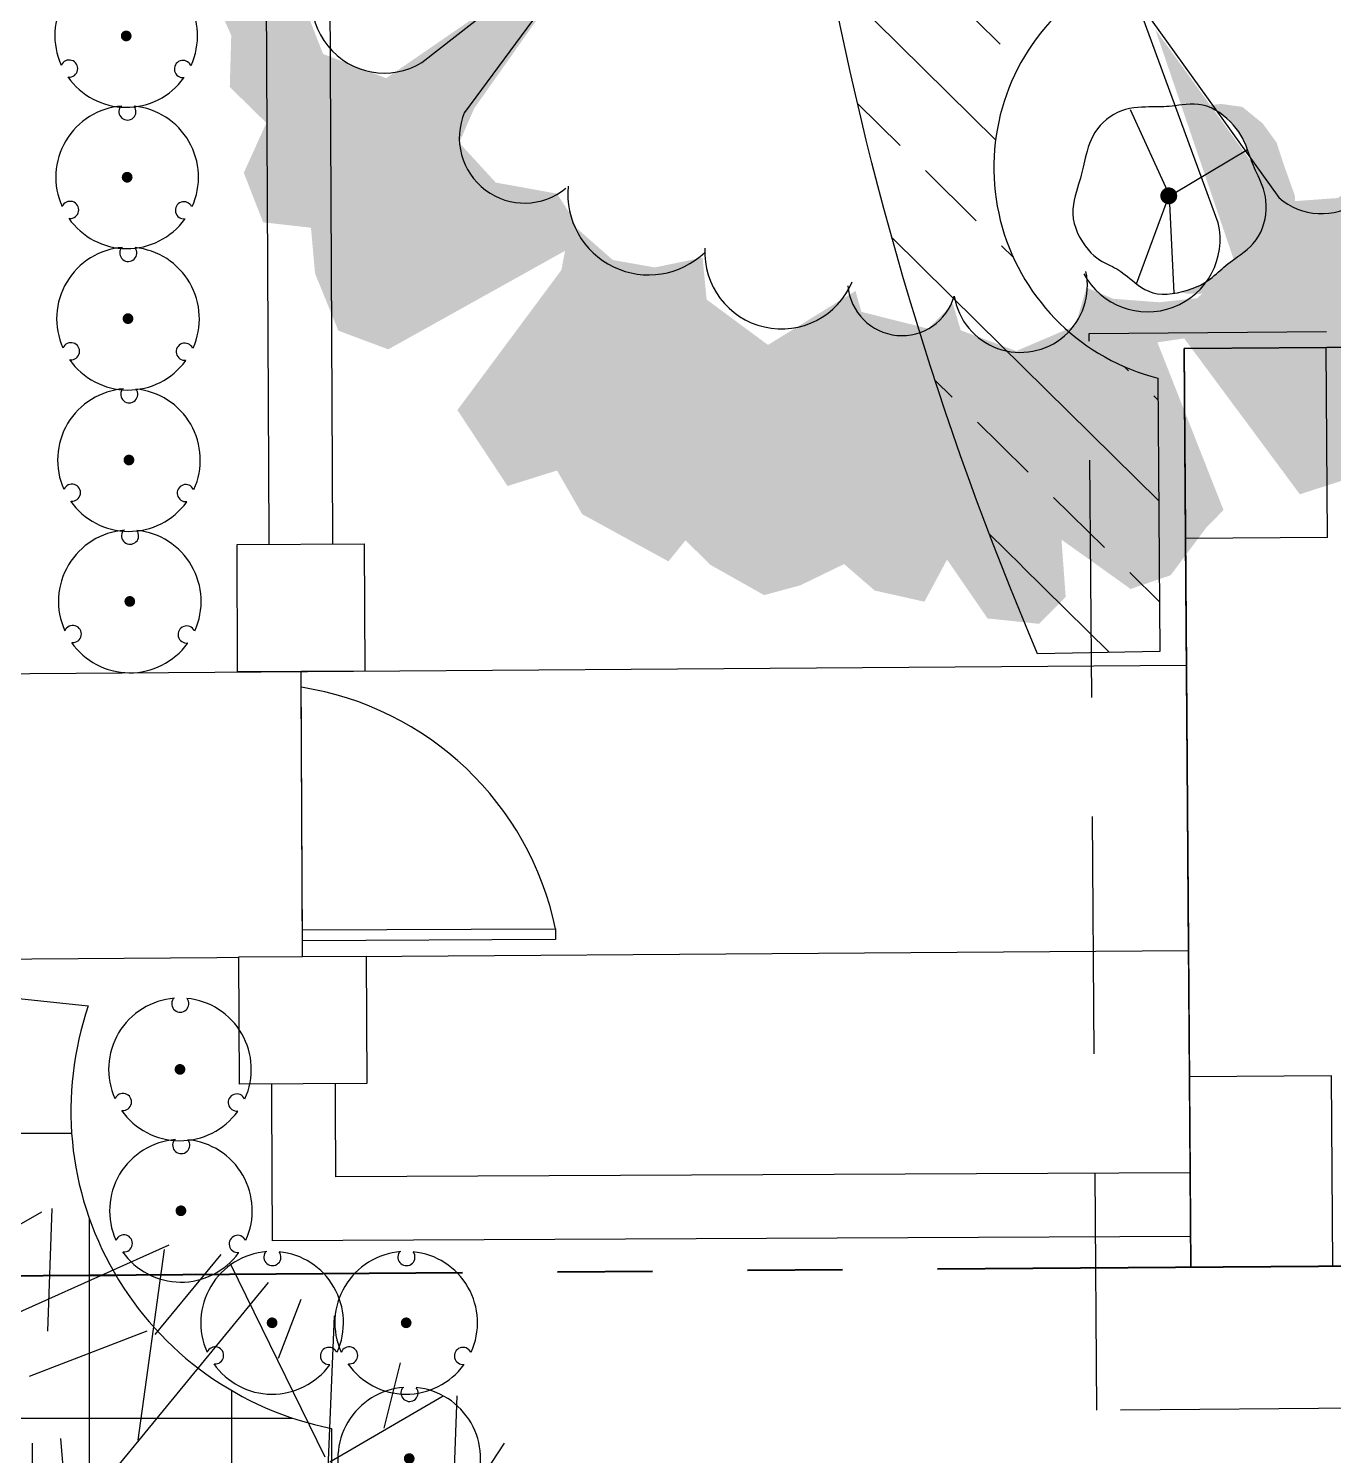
# Model space of a CAD drawing. Header units: feet. Extents: x 919634 to 928945, y 707022 to 708026.
# Drawn here: x 920116.25 to 920129.98, y 707423.86 to 707438.87 of the extents above; entities that cross this region are included whole.
import ezdxf

# ---------------------------------------------------------------- set-up
doc = ezdxf.new("R2010")
doc.units = ezdxf.units.FT
doc.header["$LTSCALE"] = 20
doc.header["$MEASUREMENT"] = 0
doc.linetypes.add('Site Plan$0$HIDDEN2', pattern=[0.1875, 0.125, -0.0625])
doc.linetypes.add('Site Plan$0$PHANTOM2', pattern=[1.25, 0.625, -0.125, 0.125, -0.125, 0.125, -0.125])
for name, color, linetype in [('-u-site-xref', 7, 'Continuous'), ('LK-SHRB-035M', 4, 'Continuous'), ('LK-SHRB-TRNK', 3, 'Continuous'), ('LK-TREE-013M', 6, 'Continuous'), ('LK-TREE-025M', 2, 'Continuous'), ('LP-PATT-SHAR', 4, 'Continuous'), ('LP-SHAR-BRDR-CONT', 123, 'Continuous'), ('LP-SHRB', 7, 'Continuous'), ('LP-TREE', 15, 'Continuous'), ('Site Plan$0$-u-site-bldg-slab', 6, 'Continuous'), ('Site Plan$0$-u-site-bldg_interior', 252, 'Continuous'), ('Site Plan$0$-u-site-fence', 4, 'Site Plan$0$FENCELINE1'), ('Site Plan$0$-u-site-wall', 4, 'Continuous'), ('Site Plan$0$SP-BLDG-ROOF ABOVE', 4, 'Site Plan$0$HIDDEN2'), ('x-RL TH7-LP Block$0$LK-SHRB-013M', 253, 'Continuous'), ('x-RL TH7-LP Block$0$LK-SHRB-035M', 253, 'Continuous'), ('x-RL TH7-LP Block$0$LK-SHRB-TRNK', 253, 'Continuous'), ('x-RL TH7-LP Block$0$LK-TREE-050M', 253, 'Continuous'), ('x-RL TH7-LP Block$0$LP-PATT-SHAR', 253, 'Continuous'), ('x-RL TH7-LP Block$0$LP-SHAR-BRDR-CONT', 253, 'Continuous'), ('x-RL TH7-LP Block$0$LP-SHRB', 253, 'Continuous'), ('x-RL TH7-LP Block$0$LP-TREE', 253, 'Continuous')]:
    doc.layers.add(name, color=color, linetype=linetype)
for name, color, linetype, lineweight in [('Site Plan$0$SP-LOT LINES', 252, 'Site Plan$0$PHANTOM2', 40), ('Site Plan$0$SP-SIDEWALK', 2, 'Continuous', 25), ('SP-BUILDING-FOOTPRINT', 1, 'Continuous', 25)]:
    doc.layers.add(name, color=color, linetype=linetype, lineweight=lineweight)
doc.layers.add('x-RL TH7-LP Block$0$LK-SHRB-SHAD', color=253, linetype='Continuous', plot=False)
doc.layers.add('x-RL TH7-LP Block$0$LK-TREE-SHAD', color=253, linetype='Continuous', plot=False)
doc.layers.get('-u-site-xref').off()
doc.linetypes.add('Site Plan$0$FENCELINE1', pattern='A,0.25,-0.1,[133,ltypeshp.shx,S=0.1,R=0,X=-0.1,Y=0],-0.1,1', length=1.45)

# ---------------------------------------------------------------- blocks, each defined once
blk = doc.blocks.new('Site Plan$0$_Details_TH7_wall')
at = {"layer": 'Site Plan$0$-u-site-fence'}
for p, q in [((-9.605, -151.404), (-9.624, -148.404)), ((-9.606, -151.238), (-9.623, -148.571))]:
    blk.add_line(p, q, dxfattribs=at)
blk.add_lwpolyline([(-6.942, -151.106), (-6.942, -151.22), (-9.606, -151.238), (-9.606, -151.123)], close=True, dxfattribs=at)
blk.add_arc((-10.114, -151.775), 3.242, 11.919, 81.2848, dxfattribs=at)
at = {"layer": 'Site Plan$0$-u-site-wall'}
for p, q in [((-10.1, -128.41), (-9.959, -148.407)), ((-9.4, -132.706), (-9.289, -148.402)), ((-9.938, -151.406), (-9.917, -154.398)), ((-9.268, -151.402), (-9.252, -153.723)), ((-0.256, -153.66), (-9.252, -153.723)), ((-0.25, -154.33), (-9.917, -154.398))]:
    blk.add_line(p, q, dxfattribs=at)
for points in [[(-10.294, -148.409), (-10.303, -147.069), (-8.963, -147.06), (-8.954, -148.4)], [(-10.266, -152.749), (-10.275, -151.409), (-8.935, -151.4), (-8.926, -152.74)]]:
    blk.add_wipeout(points).dxf.layer = 'Site Plan$0$-u-site-wall'
for points in [[(-10.294, -148.409), (-10.303, -147.069), (-8.963, -147.06), (-8.954, -148.4)], [(-10.266, -152.749), (-10.275, -151.409), (-8.935, -151.4), (-8.926, -152.74)]]:
    blk.add_lwpolyline(points, close=True, dxfattribs=at)
blk = doc.blocks.new('Site Plan')
at = {"layer": 'Site Plan$0$-u-site-bldg-slab'}
for p, q in [((920129.905, 707435.515, 0), (920132.41, 707435.533)), ((920128.466, 707427.838), (920128.424, 707433.504))]:
    blk.add_line(p, q, dxfattribs=at)
at = {"layer": 'Site Plan$0$-u-site-bldg_interior'}
for p, q in [((920128.41, 707435.504), (920129.905, 707435.515, 0)), ((920128.424, 707433.504), (920128.41, 707435.504)), ((920129.919, 707433.515, 0), (920129.905, 707435.515, 0)), ((920129.919, 707433.515, 0), (920128.424, 707433.504)), ((920129.96, 707427.849, 0), (920128.466, 707427.838)), ((920128.48, 707425.838), (920128.466, 707427.838)), ((920129.975, 707425.849, 0), (920129.96, 707427.849, 0)), ((920128.48, 707425.838), (920136.042, 707425.893))]:
    blk.add_line(p, q, dxfattribs=at)
at = {"layer": 'Site Plan$0$SP-BLDG-ROOF ABOVE'}
blk.add_lwpolyline([(920141.48, 707425.933), (920141.491, 707424.433), (920127.491, 707424.331), (920127.409, 707435.664), (920132.408, 707435.7)], dxfattribs=at)
at = {"layer": 'Site Plan$0$SP-LOT LINES', "ltscale": 0.4}
blk.add_line((920115.814, 707425.745), (920209.811, 707426.432), dxfattribs=at)
at = {"layer": 'Site Plan$0$SP-SIDEWALK'}
blk.add_lwpolyline([(920115.768, 707432.077), (920105.882, 707433.121), (920105.575, 707430.137), (920115.79, 707429.077), (920128.456, 707429.17), (920128.434, 707432.17)], close=True, dxfattribs=at)
at = {"layer": 'Site Plan$0$-u-site-wall', "rotation": 359.8790130252749}
blk.add_blockref('Site Plan$0$_Details_TH7_wall', (920129.054, 707580.489, 0), dxfattribs=at)
blk = doc.blocks.new('x-RL TH7-LP Block$0$SHRUB-LRG-121')
at = {"layer": 'x-RL TH7-LP Block$0$LK-SHRB-SHAD'}
blk.add_hatch(color=256, dxfattribs=at).paths.add_polyline_path([(0.2065, 0.4993), (0.2952, 0.5079), (0.4119, 0.4906), (0.5243, 0.3977), (0.6, 0.2919), (0.6432, 0.1579), (0.6994, -0.002), (0.7038, -0.11), (0.6778, -0.2158), (0.6108, -0.2915), (0.4746, -0.393), (0.4098, -0.4578), (0.2909, -0.5162), (0.1676, -0.5464), (0.0876, -0.5421), (0.0639, -0.5313), (0.1525, -0.5075), (0.239, -0.4578), (0.3146, -0.3908), (0.4184, -0.3174), (0.5027, -0.2223), (0.5395, -0.1359), (0.5395, -0.0084), (0.5049, 0.1018), (0.4638, 0.1839), (0.4314, 0.2768), (0.3665, 0.3848), (0.2887, 0.4561), (0.2411, 0.4842)])
at = {"layer": 'x-RL TH7-LP Block$0$LK-SHRB-013M'}
for p, q in [((-0.2099, 0.481), (0.0028, 0.0047)), ((0.0241, 0.0118), (0.4393, 0.2545)), ((0.0028, 0.0047), (-0.1833, -0.4896))]:
    blk.add_line(p, q, dxfattribs=at)
at = {"layer": 'x-RL TH7-LP Block$0$LK-SHRB-035M'}
blk.add_line((0.0028, -0.0042), (0.0252, -0.5397), dxfattribs=at)
blk.add_lwpolyline([(0.3658, -0.351), (0.3816, -0.3398), (0.3984, -0.3276), (0.4158, -0.3144), (0.4334, -0.2999), (0.4508, -0.2842), (0.4674, -0.267), (0.483, -0.2482), (0.4969, -0.2278), (0.509, -0.2056), (0.5191, -0.182), (0.5273, -0.1573), (0.5335, -0.132), (0.5379, -0.1064), (0.5403, -0.0808), (0.5408, -0.0557), (0.5394, -0.0315), (0.5363, -0.0083), (0.5316, 0.0136), (0.5257, 0.0344), (0.5189, 0.0541), (0.5115, 0.0727), (0.5038, 0.0902), (0.4963, 0.1068), (0.4891, 0.1223), (0.4826, 0.137), (0.4766, 0.1509), (0.4711, 0.1643), (0.466, 0.1774), (0.4611, 0.1905), (0.4562, 0.2038), (0.4514, 0.2175), (0.4464, 0.2318), (0.4411, 0.247), (0.4353, 0.2629), (0.4288, 0.2796), (0.4214, 0.2969), (0.4127, 0.3147), (0.4027, 0.333), (0.391, 0.3516), (0.3775, 0.3706), (0.362, 0.3897), (0.3447, 0.4085), (0.3257, 0.4268), (0.3054, 0.4441), (0.284, 0.46), (0.2617, 0.4741), (0.2387, 0.486), (0.2153, 0.4953), (0.1917, 0.5017), (0.1682, 0.5056), (0.145, 0.5073), (0.1221, 0.5074), (0.1, 0.5062), (0.0788, 0.5042), (0.0587, 0.5018), (0.0399, 0.4995), (0.0225, 0.4975), (0.0063, 0.4961), (-0.0092, 0.495), (-0.0242, 0.4942), (-0.0392, 0.4937), (-0.0546, 0.4935), (-0.0707, 0.4934), (-0.088, 0.4935), (-0.1066, 0.4936), (-0.1264, 0.4935), (-0.1473, 0.4929), (-0.169, 0.4916), (-0.1912, 0.4893), (-0.2137, 0.4856), (-0.2362, 0.4804), (-0.2586, 0.4733), (-0.2806, 0.4642), (-0.302, 0.4531), (-0.3226, 0.4402), (-0.3422, 0.4257), (-0.3606, 0.4097), (-0.3777, 0.3925), (-0.3933, 0.3741), (-0.4071, 0.3548), (-0.419, 0.3346), (-0.4292, 0.314), (-0.4379, 0.2931), (-0.4452, 0.2723), (-0.4515, 0.2518), (-0.4569, 0.2318), (-0.4615, 0.2127), (-0.4656, 0.1948), (-0.4695, 0.1782), (-0.4732, 0.1625), (-0.4768, 0.1475), (-0.4806, 0.1327), (-0.4846, 0.1177), (-0.4891, 0.1022), (-0.494, 0.0856), (-0.4997, 0.0676), (-0.506, 0.048), (-0.5126, 0.0267), (-0.519, 0.004), (-0.5248, -0.0198), (-0.5293, -0.0447), (-0.5321, -0.0703), (-0.5326, -0.0966), (-0.5305, -0.1232), (-0.5253, -0.1501), (-0.5173, -0.1767), (-0.5069, -0.2028), (-0.4945, -0.2281), (-0.4806, -0.2521), (-0.4655, -0.2744), (-0.4498, -0.2948), (-0.4337, -0.3128), (-0.4177, -0.3282), (-0.4019, -0.3413), (-0.3863, -0.3523), (-0.3711, -0.3618), (-0.3564, -0.3699), (-0.3421, -0.3771), (-0.3284, -0.3837), (-0.3154, -0.3902), (-0.3031, -0.3967), (-0.2913, -0.4035), (-0.2799, -0.4107), (-0.2685, -0.4184), (-0.2569, -0.4268), (-0.245, -0.4359), (-0.2326, -0.446), (-0.2193, -0.4571), (-0.2051, -0.4692), (-0.1897, -0.482), (-0.173, -0.4949), (-0.155, -0.5073), (-0.1355, -0.5188), (-0.1144, -0.5289), (-0.0916, -0.5369), (-0.067, -0.5424), (-0.0405, -0.5451), (-0.0126, -0.5449), (0.016, -0.5424), (0.0449, -0.5379), (0.0734, -0.5316), (0.1009, -0.524), (0.127, -0.5152), (0.1509, -0.5058), (0.1723, -0.4959), (0.1914, -0.4857), (0.2083, -0.4753), (0.2235, -0.4649), (0.2372, -0.4545), (0.2496, -0.4443), (0.2611, -0.4343), (0.272, -0.4247), (0.2826, -0.4156), (0.293, -0.4067), (0.3035, -0.398), (0.3144, -0.3893), (0.3259, -0.3804), (0.3381, -0.3712), (0.3513, -0.3614)], close=True, dxfattribs=at)
at = {"layer": 'x-RL TH7-LP Block$0$LK-SHRB-TRNK', "const_width": 0.0469}
blk.add_lwpolyline([(-0.0234, 0, 1), (0.0234, 0, 1)], format="xyb", close=True, dxfattribs=at)
blk = doc.blocks.new('x-RL TH7-LP Block$0$TREE-SIMP-024')
at = {"layer": 'x-RL TH7-LP Block$0$LK-TREE-SHAD'}
blk.add_hatch(color=256, dxfattribs=at).paths.add_polyline_path([(0.189, -0.4915), (0.2123, -0.5256), (0.2532, -0.5283), (0.312, -0.5024), (0.3489, -0.5037), (0.3748, -0.4777), (0.4104, -0.4941), (0.4459, -0.4805), (0.45, -0.4463), (0.4828, -0.4436), (0.5238, -0.4272), (0.5374, -0.3916), (0.4678, -0.2646), (0.4815, -0.2673), (0.5812, -0.3424), (0.6358, -0.3069), (0.6249, -0.2714), (0.6563, -0.2536), (0.6905, -0.1921), (0.6755, -0.1798), (0.6932, -0.1621), (0.7151, -0.1238), (0.7083, -0.0979), (0.6933, -0.0664), (0.7124, -0.0446), (0.7206, -0.0091), (0.6906, 0.0073), (0.7329, 0.036), (0.737, 0.0729), (0.7179, 0.092), (0.6769, 0.0893), (0.7125, 0.1385), (0.7029, 0.1672), (0.6688, 0.1931), (0.6565, 0.2054), (0.5362, 0.1589), (0.5335, 0.1781), (0.6456, 0.2601), (0.6292, 0.312), (0.5868, 0.3188), (0.58, 0.3447), (0.5418, 0.4021), (0.5254, 0.4076), (0.509, 0.3994), (0.5035, 0.4158), (0.4694, 0.4499), (0.4489, 0.4567), (0.4038, 0.4526), (0.3942, 0.4813), (0.3464, 0.4963), (0.3341, 0.4758), (0.3328, 0.5154), (0.3082, 0.5264), (0.2494, 0.5168), (0.244, 0.4949), (0.2112, 0.5523), (0.1525, 0.5263), (0.1497, 0.5017), (0.1811, 0.4949), (0.203, 0.4785), (0.2125, 0.458), (0.2344, 0.4608), (0.2836, 0.4553), (0.2904, 0.4348), (0.3082, 0.3925), (0.3614, 0.3884), (0.3819, 0.3542), (0.3833, 0.3228), (0.412, 0.3187), (0.4338, 0.2887), (0.4365, 0.2477), (0.3122, 0.1589), (0.4802, 0.2149), (0.5048, 0.1876), (0.5075, 0.1603), (0.5048, 0.1275), (0.4966, 0.1084), (0.5239, 0.1002), (0.5417, 0.0578), (0.5266, 0.0182), (0.5075, 0.0127), (0.5253, -0.005), (0.5129, -0.0528), (0.4979, -0.0569), (0.5361, -0.1198), (0.5033, -0.1635), (0.4733, -0.1662), (0.4801, -0.2004), (0.4746, -0.2304), (0.4514, -0.2564), (0.4418, -0.2605), (0.4268, -0.2701), (0.4186, -0.3138), (0.3899, -0.3398), (0.3653, -0.3288), (0.2397, -0.2387), (0.3434, -0.3917), (0.3257, -0.4368), (0.2901, -0.4504), (0.2697, -0.4382), (0.256, -0.4409), (0.2505, -0.4846), (0.2287, -0.4874), (0.2177, -0.4983)])
at = {"layer": 'x-RL TH7-LP Block$0$LK-TREE-050M'}
for p, q in [((0.2897, 0.1452), (0.4332, 0.2464)), ((0.4509, 0.203), (0.2897, 0.1452)), ((0.3324, -0.3661), (0.2277, -0.2307)), ((0.2277, -0.2307), (0.3682, -0.3358))]:
    blk.add_line(p, q, dxfattribs=at)
for centre, radius, start, end in [((0.3982, 0.2773), 0.0467, 318.6126, 110.9404), ((0.4624, 0.1524), 0.0519, 297.8947, 102.7586), ((0.4947, 0.0611), 0.048, 278.9389, 101.4734), ((0.4913, -0.0236), 0.0388, 274.4678, 73.8461), ((0.4698, -0.1097), 0.0549, 266.5457, 66.9427), ((0.4274, -0.2044), 0.058, 264.1939, 43.3851), ((0.3867, -0.293), 0.0467, 246.6126, 38.9404), ((0.2878, -0.3927), 0.0519, 225.8947, 30.7586)]:
    blk.add_arc(centre, radius, start, end, dxfattribs=at)
blk = doc.blocks.new('x-RL TH7-LP Block', base_point=(1241.699, 168.171))
at = {"layer": 'x-RL TH7-LP Block$0$LP-PATT-SHAR'}
h = blk.add_hatch(dxfattribs=at)
h.set_pattern_fill('ANSI33', color=256, scale=6)
h.set_pattern_definition([(45, (922115.963, 708813.3012), (-1.0606601718, 1.0606601718), []), (45, (922117.0236, 708813.3012), (-1.0606601718, 1.0606601718), [0.75, -0.375])])
edge = h.paths.add_edge_path()
edge.add_arc((1384.801, 181.129), 2.285, 225.6074, 345.489)
edge.add_line((1387.012, 180.556), (1389.89, 180.556))
edge.add_line((1389.89, 180.556), (1389.905, 179.27))
edge.add_arc((1376.251, 211.957), 35.425, 267.0124, 292.6704, ccw=False)
edge.add_line((1374.405, 176.581), (1374.405, 179.496))
edge.add_line((1374.405, 179.496), (1383.202, 179.496))
at = {"layer": 'x-RL TH7-LP Block$0$LP-SHAR-BRDR-CONT'}
blk.add_lwpolyline([(1383.202, 179.496, 0.576662), (1387.012, 180.556), (1389.89, 180.556), (1389.905, 179.27, -0.112424), (1374.405, 176.581), (1374.405, 179.496)], format="xyb", close=True, dxfattribs=at)
at = {"layer": 'x-RL TH7-LP Block$0$LP-SHRB', "xscale": 1.896938157072053, "yscale": 1.896938157072053, "zscale": 3.319641774876096, "rotation": 90}
blk.add_blockref('x-RL TH7-LP Block$0$SHRUB-LRG-121', (1385.095, 180.683), dxfattribs=at)
at = {"layer": 'x-RL TH7-LP Block$0$LP-TREE', "xscale": 14.70790299536585, "yscale": 14.70790299536585, "zscale": 14.70790299536585}
blk.add_blockref('x-RL TH7-LP Block$0$TREE-SIMP-024', (1378.75, 178.216), dxfattribs=at)
blk = doc.blocks.new('SHRUB-LRG-020')
at = {"layer": 'LK-SHRB-035M'}
for centre, radius, start, end in [((0, 0), 0.5, 94.34979, 204.19748), ((0.0019, 0.4604), 0.06, 145.56171, 37.37413), ((0, 0), 0.5, 335.66073, 84.36193), ((-0.3996, -0.2286), 0.06, 265.56171, 157.37413), ((0.3978, -0.2318), 0.06, 25.56171, 277.37413), ((0, 0), 0.5, 215.05802, 323.97953)]:
    blk.add_arc(centre, radius, start, end, dxfattribs=at)
at = {"layer": 'LK-SHRB-TRNK', "const_width": 0.0375}
blk.add_lwpolyline([(-0.0188, 0, 1), (0.0188, 0, 1)], format="xyb", close=True, dxfattribs=at)
blk = doc.blocks.new('TREE-DCID-450')
at = {"layer": 'LK-TREE-013M'}
for p, q in [((0.09329, 0.41737), (0.09558, 0.48203)), ((0.21503, 0.40323), (0.22697, 0.43427)), ((0.08363, 0.39368), (0.14575, 0.41756)), ((0.08521, 0.28625), (0.08521, 0.3584))]:
    blk.add_line(p, q, dxfattribs=at)
for points in [[(0.00305, 0.43056), (0.09018, 0.48031)], [(0.01301, 0.39821), (0.1574, 0.4629)], [(0.14109, 0.36004), (0.15491, 0.46041)], [(0.14993, 0.41563), (0.18478, 0.45792)], [(0.23955, 0.35094), (0.18976, 0.45295)], [(0.2707, 0.36628), (0.27939, 0.4007)], [(0.24204, 0.34845), (0.30179, 0.38328)], [(0.30677, 0.31611), (0.30926, 0.38328)], [(0.29183, 0.29372), (0.33415, 0.3584)]]:
    blk.add_lwpolyline(points, dxfattribs=at)
at = {"layer": 'LK-TREE-025M'}
blk.add_line((0.10014, 0.36089), (0.10761, 0.26635), dxfattribs=at)
for points in [[(0.10215, 0.31191), (0.20968, 0.443)], [(0.23891, 0.29003), (0.24453, 0.42558)]]:
    blk.add_lwpolyline(points, dxfattribs=at)

msp = doc.modelspace()

# ---------------------------------------------------------------- block references
at = {"layer": '-u-site-xref'}
msp.add_blockref('Site Plan', (0, 0), dxfattribs=at)

# ---------------------------------------------------------------- next in the draw order: hatches: boundary and pattern name
at = {"layer": 'LP-PATT-SHAR'}
h = msp.add_hatch(dxfattribs=at)
h.set_pattern_fill('ANSI37', color=256, scale=12, angle=45)
h.set_pattern_definition([(90, (920110.8865, 707407.7464), (-1.5, 0), []), (180, (920110.8865, 707407.7464), (-1e-16, -1.5), [])])
edge = h.paths.add_edge_path()
edge.add_line((920110.89, 707429.219), (920116.875, 707428.587))
edge.add_arc((920120.101, 707427.483), 3.409, 161.1143, 258.7339)
edge.add_line((920119.435, 707424.14), (920119.435, 707407.746))
edge.add_line((920119.435, 707407.746), (920110.886, 707407.746))
edge.add_line((920110.886, 707407.746), (920110.89, 707429.219))

# ---------------------------------------------------------------- next in the draw order: linework, layer by layer
at = {"layer": 'LP-SHAR-BRDR-CONT'}
msp.add_lwpolyline([(920110.89, 707429.219), (920116.875, 707428.587, 0.453724), (920119.435, 707424.14), (920119.435, 707407.746), (920110.886, 707407.746)], format="xyb", close=True, dxfattribs=at)
at = {"layer": 'SP-BUILDING-FOOTPRINT'}
msp.add_lwpolyline([(920131.998, 707491.876), (920132.093, 707478.866), (920134.593, 707478.884), (920134.654, 707470.551), (920132.154, 707470.533), (920132.239, 707458.866), (920134.239, 707458.881), (920134.315, 707448.548), (920132.315, 707448.531), (920132.41, 707435.533), (920128.41, 707435.504), (920128.48, 707425.838), (920134.48, 707425.882), (920134.48, 707425.882), (920166.646, 707426.116), (920166.563, 707437.449), (920186.813, 707437.597), (920186.735, 707448.264), (920197.568, 707448.343), (920197.485, 707459.676), (920177.236, 707459.528), (920177.075, 707481.527), (920197.325, 707481.675), (920197.242, 707493.008)], dxfattribs=at)

# ---------------------------------------------------------------- next in the draw order: block references
at = {"layer": '-u-site-xref', "rotation": 270.3936340929644}
msp.add_blockref('x-RL TH7-LP Block', (920114.751, 707580.418), dxfattribs=at)
at = {"layer": 'LP-SHRB', "xscale": 1.502163410681632, "yscale": 1.502163410681632, "zscale": 1.502163410681632}
for p in [(920117.274, 707438.794), (920117.284, 707437.307), (920117.293, 707435.819), (920117.303, 707434.331), (920117.312, 707432.843), (920117.84, 707427.918), (920117.85, 707426.43), (920118.81, 707425.251), (920120.221, 707425.251), (920120.253, 707423.822)]:
    msp.add_blockref('SHRUB-LRG-020', p, dxfattribs=at)
at = {"layer": 'LP-TREE', "xscale": 19.96338660930394, "yscale": 19.96338660930394, "zscale": 24.95423326162993}
msp.add_blockref('TREE-DCID-450', (920114.585, 707416.83), dxfattribs=at)

doc.saveas('drawing.dxf')
